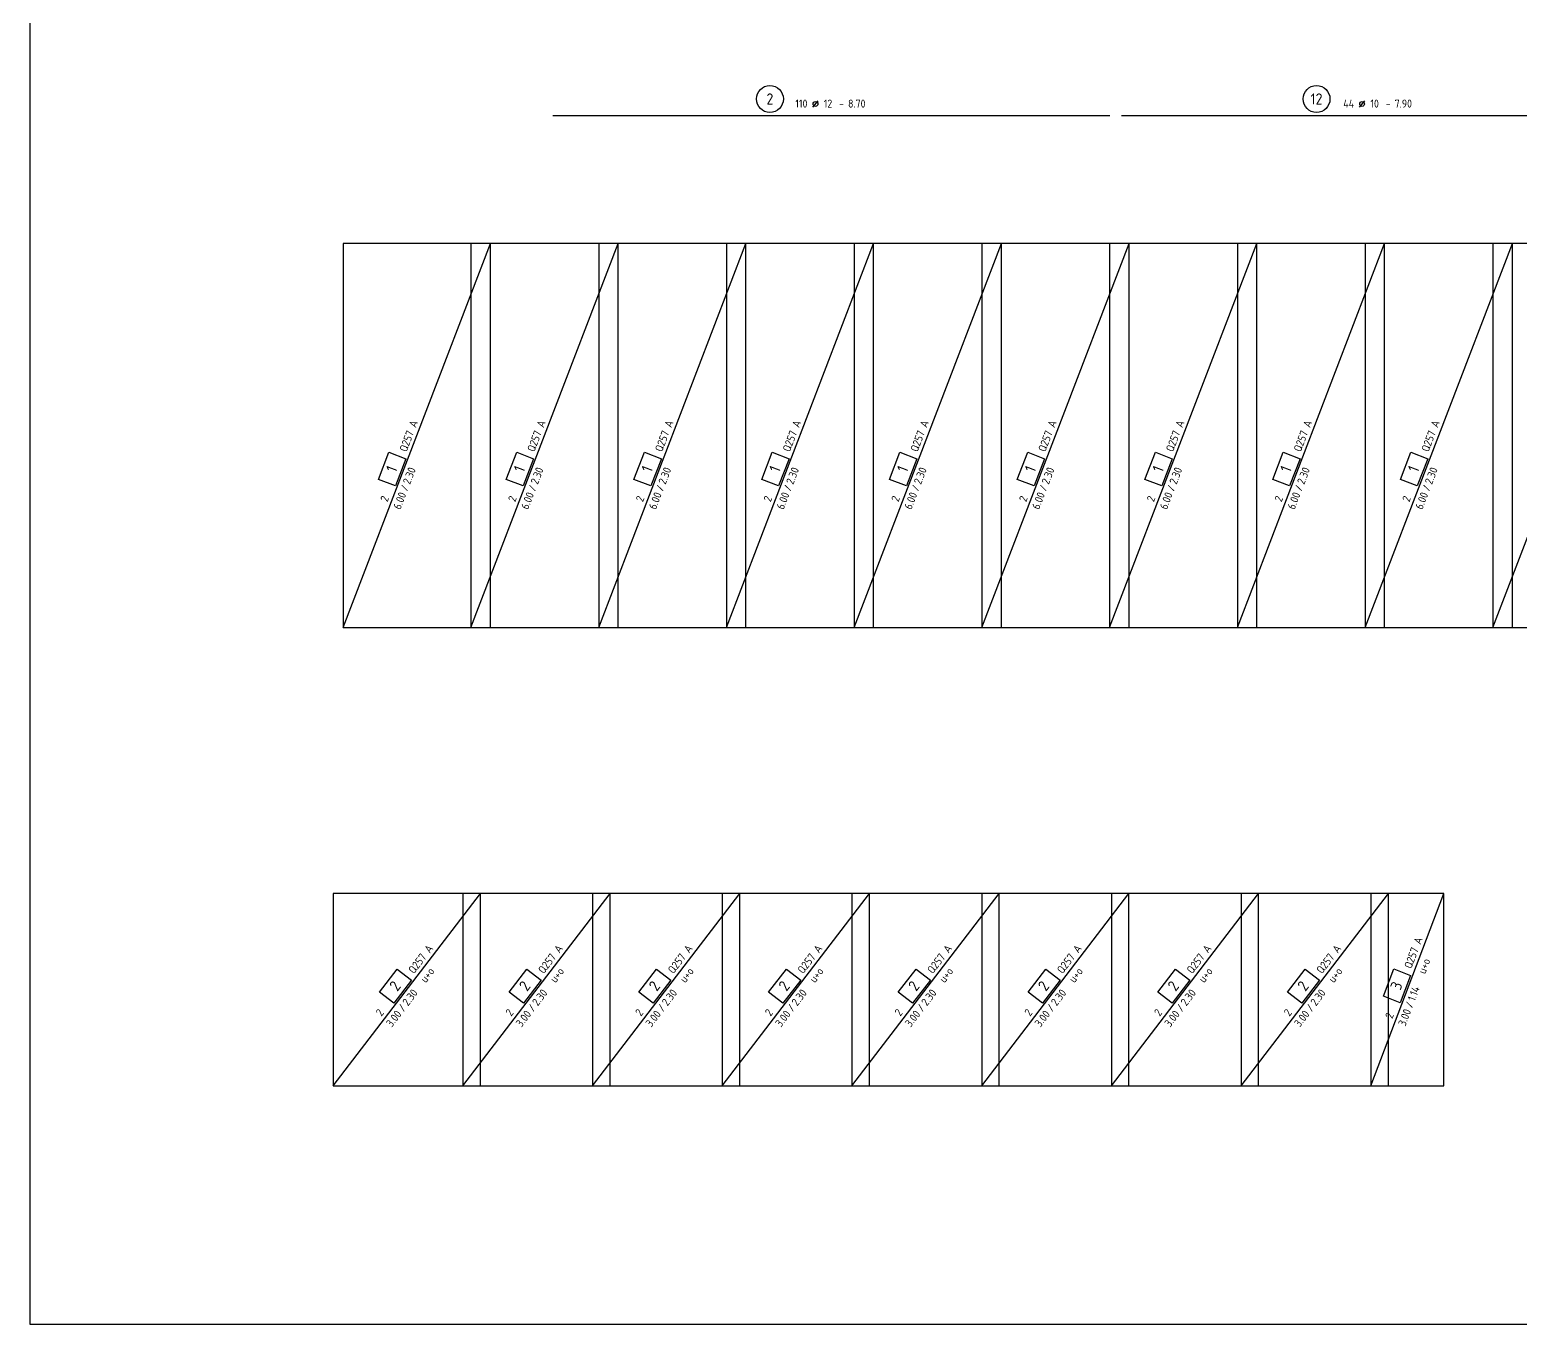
# Model space of a CAD drawing. Extents: x -3 to 123, y 0 to 106.
# Drawn here: x 15.63 to 38.91, y 22.05 to 42.27 of the extents above; entities that cross this region are included whole.
import ezdxf
from ezdxf.enums import TextEntityAlignment as Align

# ---------------------------------------------------------------- set-up
doc = ezdxf.new("R2010")
doc.units = 0
doc.header["$LTSCALE"] = 0.5
doc.header["$MEASUREMENT"] = 0
doc.linetypes.add('AUSGEZOGEN', pattern=[1000.01, 1000, 0.01])
doc.layers.add('ANSICHTSFENSTER', color=7, linetype='CONTINUOUS', plot=False)
doc.layers.add('MAT', color=7, linetype='CONTINUOUS')
doc.layers.add('RND', color=7, linetype='CONTINUOUS')
doc.styles.add('TXT', font='isocp.shx')

# ---------------------------------------------------------------- blocks, each defined once
blk = doc.blocks.new('RND_AUSZ')
at = {"layer": 'RND', "color": 7, "linetype": 'Continuous'}
blk.add_line((1.341, 0.262), (1.509, 0.466), dxfattribs=at)
at = {"layer": 'RND', "color": 1, "linetype": 'Continuous'}
blk.add_circle((0, 0.52), 0.42, dxfattribs=at)
at = {"layer": 'RND', "color": 7, "linetype": 'Continuous'}
blk.add_circle((1.425, 0.364), 0.075, dxfattribs=at)
at = {"layer": 'RND', "color": 7, "linetype": 'Continuous', "style": 'TXT'}
blk.add_text('-', height=0.25, dxfattribs=at).set_placement((2.163, 0.25))
for tag, p in [('WIEOFT', (-0.536, 0.25)), ('STK', (1.174, 0.25))]:
    blk.add_attdef(tag, text='', height=0.25, dxfattribs=at).set_placement(p, align=Align.RIGHT)
at = {"layer": 'RND', "color": 1, "linetype": 'Continuous', "style": 'TXT'}
blk.add_attdef('POS', text='', height=0.35, dxfattribs=at).set_placement((0, 0.52), align=Align.MIDDLE)
at = {"layer": 'RND', "color": 7, "linetype": 'Continuous', "style": 'TXT'}
for tag, p in [('DS', (1.683, 0.25)), ('LANG', (2.441, 0.25)), ('TEXT', (3.669, 0.25))]:
    blk.add_attdef(tag, p, '', height=0.25, dxfattribs=at)
blk = doc.blocks.new('MAT_AUSZ')
at = {"layer": 'MAT', "color": 1, "linetype": 'Continuous'}
blk.add_lwpolyline([(0.451, 0.061), (-0.462, 0.061), (-0.462, 0.626), (0.451, 0.626)], close=True, dxfattribs=at)
at = {"layer": 'MAT', "color": 7, "linetype": 'Continuous', "style": 'TXT'}
blk.add_text('/', height=0.25, dxfattribs=at).set_placement((-0.417, -0.23), align=Align.MIDDLE)
blk.add_attdef('WIEOFTM', text='', height=0.25, dxfattribs=at).set_placement((-0.017, 0.865), align=Align.MIDDLE)
at = {"layer": 'MAT', "color": 1, "linetype": 'Continuous', "style": 'TXT'}
blk.add_attdef('POSM', text='', height=0.35, dxfattribs=at).set_placement((-0.008, 0.187), align=Align.CENTER)
at = {"layer": 'MAT', "style": 'TXT'}
blk.add_attdef('STKM', text='', height=0.25, dxfattribs=at).set_placement((-0.879, 0.109), align=Align.RIGHT)
at = {"layer": 'MAT', "color": 7, "linetype": 'Continuous', "style": 'TXT'}
for tag, p in [('TYP', (0.637, 0.109)), ('BM', (-0.273, -0.355))]:
    blk.add_attdef(tag, p, '', height=0.25, dxfattribs=at)
blk.add_attdef('LM', text='', height=0.25, dxfattribs=at).set_placement((-0.576, -0.355), align=Align.RIGHT)
at = {"layer": 'MAT', "style": 'TXT'}
blk.add_attdef('WO', (0.637, -0.355), '', height=0.25, dxfattribs=at)

msp = doc.modelspace()

# ---------------------------------------------------------------- linework, layer by layer
at = {"layer": 'ANSICHTSFENSTER', "color": 2, "linetype": 'AUSGEZOGEN'}
msp.add_lwpolyline([(15.629, 22.0535), (84.7996, 22.0535), (84.7996, 63.6035), (15.629, 63.6035)], close=True, dxfattribs=at)
at = {"layer": 'MAT', "color": 102, "linetype": 'Continuous'}
for p, q in [((20.5256, 32.9314), (22.8256, 38.9314)), ((22.5213, 32.9314), (24.8213, 38.9314)), ((24.517, 32.9314), (26.817, 38.9314)), ((26.5126, 32.9314), (28.8126, 38.9314)), ((28.5083, 32.9314), (30.8083, 38.9314)), ((30.504, 32.9314), (32.804, 38.9314)), ((32.4997, 32.9314), (34.7997, 38.9314)), ((34.4954, 32.9314), (36.7954, 38.9314)), ((36.4911, 32.9314), (38.7911, 38.9314)), ((38.4868, 32.9314), (40.7868, 38.9314)), ((20.3676, 25.7781), (22.6676, 28.7781)), ((22.3942, 25.7781), (24.6942, 28.7781)), ((24.4207, 25.7781), (26.7207, 28.7781)), ((26.4473, 25.7781), (28.7473, 28.7781)), ((28.4739, 25.7781), (30.7739, 28.7781)), ((30.5004, 25.7781), (32.8004, 28.7781)), ((32.527, 25.7781), (34.827, 28.7781)), ((34.5536, 25.7781), (36.8536, 28.7781)), ((36.5801, 25.7781), (37.7201, 28.7781))]:
    msp.add_line(p, q, dxfattribs=at)
for points in [[(20.5256, 32.9314), (22.8256, 32.9314), (22.8256, 38.9314), (20.5256, 38.9314)], [(22.5213, 32.9314), (24.8213, 32.9314), (24.8213, 38.9314), (22.5213, 38.9314)], [(24.517, 32.9314), (26.817, 32.9314), (26.817, 38.9314), (24.517, 38.9314)], [(26.5126, 32.9314), (28.8126, 32.9314), (28.8126, 38.9314), (26.5126, 38.9314)], [(28.5083, 32.9314), (30.8083, 32.9314), (30.8083, 38.9314), (28.5083, 38.9314)], [(30.504, 32.9314), (32.804, 32.9314), (32.804, 38.9314), (30.504, 38.9314)], [(32.4997, 32.9314), (34.7997, 32.9314), (34.7997, 38.9314), (32.4997, 38.9314)], [(34.4954, 32.9314), (36.7954, 32.9314), (36.7954, 38.9314), (34.4954, 38.9314)], [(36.4911, 32.9314), (38.7911, 32.9314), (38.7911, 38.9314), (36.4911, 38.9314)], [(38.4868, 32.9314), (40.7868, 32.9314), (40.7868, 38.9314), (38.4868, 38.9314)], [(20.3676, 25.7781), (22.6676, 25.7781), (22.6676, 28.7781), (20.3676, 28.7781)], [(22.3942, 25.7781), (24.6942, 25.7781), (24.6942, 28.7781), (22.3942, 28.7781)], [(24.4207, 25.7781), (26.7207, 25.7781), (26.7207, 28.7781), (24.4207, 28.7781)], [(26.4473, 25.7781), (28.7473, 25.7781), (28.7473, 28.7781), (26.4473, 28.7781)], [(28.4739, 25.7781), (30.7739, 25.7781), (30.7739, 28.7781), (28.4739, 28.7781)], [(30.5004, 25.7781), (32.8004, 25.7781), (32.8004, 28.7781), (30.5004, 28.7781)], [(32.527, 25.7781), (34.827, 25.7781), (34.827, 28.7781), (32.527, 28.7781)], [(34.5536, 25.7781), (36.8536, 25.7781), (36.8536, 28.7781), (34.5536, 28.7781)], [(36.5801, 25.7781), (37.7201, 25.7781), (37.7201, 28.7781), (36.5801, 28.7781)]]:
    msp.add_lwpolyline(points, close=True, dxfattribs=at)
at = {"layer": 'RND', "color": 1, "linetype": 'AUSGEZOGEN'}
for points in [[(23.801, 40.9265), (32.501, 40.9265)], [(32.686, 40.9265), (40.586, 40.9265)]]:
    msp.add_lwpolyline(points, dxfattribs=at)

# ---------------------------------------------------------------- block references
at = {"layer": 'MAT', "color": 102, "linetype": 'Continuous', "xscale": 0.5, "yscale": 0.5, "zscale": 0.5}
for p, rotation, values in [((21.4518, 35.3477), 69.0265065786791, {'POSM': '1', 'STKM': '2', 'TYP': 'Q257 A', 'LM': '6.00', 'BM': '2.30'}), ((23.4475, 35.3477), 69.0265065786791, {'POSM': '1', 'STKM': '2', 'TYP': 'Q257 A', 'LM': '6.00', 'BM': '2.30'}), ((25.4432, 35.3477), 69.0265065786791, {'POSM': '1', 'STKM': '2', 'TYP': 'Q257 A', 'LM': '6.00', 'BM': '2.30'}), ((27.4389, 35.3477), 69.0265065786791, {'POSM': '1', 'STKM': '2', 'TYP': 'Q257 A', 'LM': '6.00', 'BM': '2.30'}), ((29.4346, 35.3477), 69.0265065786791, {'POSM': '1', 'STKM': '2', 'TYP': 'Q257 A', 'LM': '6.00', 'BM': '2.30'}), ((31.4303, 35.3477), 69.0265065786791, {'POSM': '1', 'STKM': '2', 'TYP': 'Q257 A', 'LM': '6.00', 'BM': '2.30'}), ((33.4259, 35.3477), 69.0265065786791, {'POSM': '1', 'STKM': '2', 'TYP': 'Q257 A', 'LM': '6.00', 'BM': '2.30'}), ((35.4216, 35.3477), 69.0265065786791, {'POSM': '1', 'STKM': '2', 'TYP': 'Q257 A', 'LM': '6.00', 'BM': '2.30'}), ((37.4173, 35.3477), 69.0265065786791, {'POSM': '1', 'STKM': '2', 'TYP': 'Q257 A', 'LM': '6.00', 'BM': '2.30'}), ((21.4802, 27.2293), 52.52382043863849, {'POSM': '2', 'STKM': '2', 'TYP': 'Q257 A', 'WO': 'u+o', 'LM': '3.00', 'BM': '2.30'}), ((23.5067, 27.2293), 52.52382043863849, {'POSM': '2', 'STKM': '2', 'TYP': 'Q257 A', 'WO': 'u+o', 'LM': '3.00', 'BM': '2.30'}), ((25.5333, 27.2293), 52.52382043863849, {'POSM': '2', 'STKM': '2', 'TYP': 'Q257 A', 'WO': 'u+o', 'LM': '3.00', 'BM': '2.30'}), ((27.5599, 27.2293), 52.52382043863849, {'POSM': '2', 'STKM': '2', 'TYP': 'Q257 A', 'WO': 'u+o', 'LM': '3.00', 'BM': '2.30'}), ((29.5864, 27.2293), 52.52382043863849, {'POSM': '2', 'STKM': '2', 'TYP': 'Q257 A', 'WO': 'u+o', 'LM': '3.00', 'BM': '2.30'}), ((31.613, 27.2293), 52.52382043863849, {'POSM': '2', 'STKM': '2', 'TYP': 'Q257 A', 'WO': 'u+o', 'LM': '3.00', 'BM': '2.30'}), ((33.6395, 27.2293), 52.52382043863849, {'POSM': '2', 'STKM': '2', 'TYP': 'Q257 A', 'WO': 'u+o', 'LM': '3.00', 'BM': '2.30'}), ((35.6661, 27.2293), 52.52382043863849, {'POSM': '2', 'STKM': '2', 'TYP': 'Q257 A', 'WO': 'u+o', 'LM': '3.00', 'BM': '2.30'}), ((37.1501, 27.2781), 69.19320898728876, {'POSM': '3', 'STKM': '2', 'TYP': 'Q257 A', 'WO': 'u+o', 'LM': '3.00', 'BM': '1.14'})]:
    msp.add_blockref('MAT_AUSZ', p, dxfattribs=dict(at, rotation=rotation)).add_auto_attribs(values)
at = {"layer": 'RND', "color": 1, "linetype": 'AUSGEZOGEN', "xscale": 0.5, "yscale": 0.5, "zscale": 0.5}
for p, values in [((27.1914, 40.9265), {'POS': '2', 'STK': '110', 'DS': '12', 'LANG': '8.70'}), ((35.7312, 40.9265), {'POS': '12', 'STK': '44', 'DS': '10', 'LANG': '7.90'})]:
    msp.add_blockref('RND_AUSZ', p, dxfattribs=at).add_auto_attribs(values)

doc.saveas('drawing.dxf')
